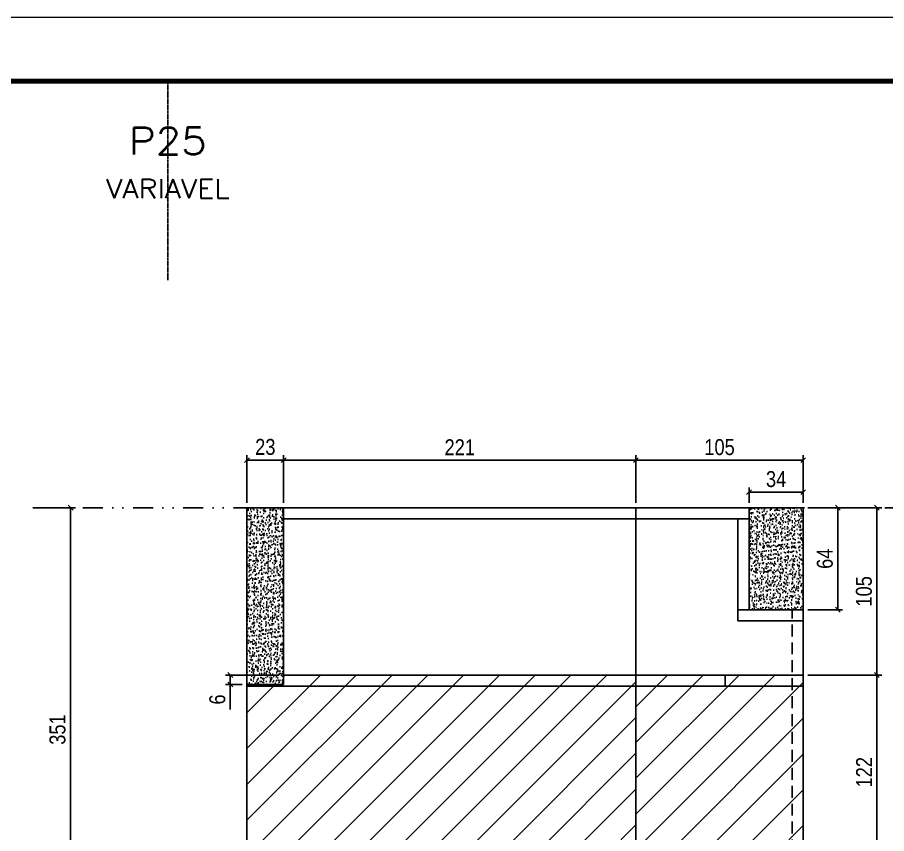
# Model space of a CAD drawing. Extents: x 28748 to 35002, y 14885 to 43501.
# Drawn here: x 29173 to 29719, y 40691 to 41204 of the extents above; entities that cross this region are included whole.
import ezdxf
from ezdxf.enums import TextEntityAlignment as Align

# ---------------------------------------------------------------- set-up
doc = ezdxf.new("R2010")
doc.units = 0
for name, pattern in [('DASHED', [0.75, 0.5, -0.25]), ('DIVIDE2', [0.625, 0.25, -0.125, 0, -0.125, 0, -0.125]), ('HIDDEN', [0.375, 0.25, -0.125])]:
    doc.linetypes.add(name, pattern=pattern)
for name, color, linetype in [('COTA', 241, 'Continuous'), ('Nível', 160, 'Continuous'), ('Painéis', 200, 'Continuous'), ('SARR_2.2x7', 40, 'Continuous'), ('Sarrafo de Pressão', 42, 'HIDDEN'), ('Texto de Titulo', 7, 'Continuous'), ('Texto Qtd Sarr', 242, 'Continuous')]:
    doc.layers.add(name, color=color, linetype=linetype)
for name, color, linetype, lineweight in [('Folhas', 255, 'Continuous', 9), ('Hachura', 251, 'Continuous', 9), ('SARRAFO DE PRESSAO', 251, 'DASHED', 9), ('Texto Seção', 7, 'Continuous', 15)]:
    doc.layers.add(name, color=color, linetype=linetype, lineweight=lineweight)
doc.styles.add('COTA TECNICA', font='techl___.ttf', dxfattribs={"height": 10})
doc.styles.add('COTA TECNICA-50', font='techl___.ttf', dxfattribs={"height": 10})
doc.styles.add('ROMANS', font='romans.shx')
doc.dimstyles.new('COTA PAINEL-50', dxfattribs={"dimtxt": 10, "dimasz": 3, "dimexe": 3, "dimexo": 3, "dimgap": 3, "dimtad": 1, "dimdec": 1, "dimzin": 12, "dimdsep": 46, "dimtxsty": 'COTA TECNICA-50', "dimblk1": 'OBLIQUE', "dimblk2": 'OBLIQUE', "dimsah": 1, "dimcen": 0.9, "dimclrd": 4, "dimclre": 4, "dimclrt": 240, "dimadec": 1, "dimazin": 3, "dimtfac": 1, "dimtdec": 1, "dimtmove": 0, "dimatfit": 3, "dimfxl": 1, "dimtolj": 1, "dimtzin": 12, "dimarcsym": 0})
doc.dimstyles.new('PAINEL', dxfattribs={"dimtxt": 10, "dimasz": 3, "dimexe": 3, "dimexo": 3, "dimgap": 3, "dimtad": 1, "dimdec": 1, "dimzin": 12, "dimdsep": 46, "dimtxsty": 'COTA TECNICA', "dimblk1": 'OBLIQUE', "dimblk2": 'OBLIQUE', "dimsah": 1, "dimcen": 0.9, "dimclrd": 4, "dimclre": 4, "dimclrt": 240, "dimadec": 1, "dimazin": 3, "dimtfac": 1, "dimtdec": 1, "dimtmove": 0, "dimatfit": 3, "dimfxl": 1, "dimtolj": 1, "dimtzin": 12, "dimarcsym": 0})

# ---------------------------------------------------------------- blocks, each defined once
blk = doc.blocks.new('9999999999')
at = {"layer": 'Folhas'}
blk.add_lwpolyline([(98138.98, 34190.21), (99623.98, 34190.21), (99623.98, 35240.21), (98138.98, 35240.21)], close=True, dxfattribs=at)
at = {"layer": 'Folhas', "color": 30, "const_width": 3}
blk.add_lwpolyline([(98213.98, 34230.21), (99583.98, 34230.21), (99583.98, 35200.21), (98213.98, 35200.21)], close=True, dxfattribs=at)
blk = doc.blocks.new('titulo1')
at = {"layer": 'Defpoints', "color": 252, "linetype": 'HIDDEN', "ltscale": 2}
blk.add_line((0, 0), (0, 125), dxfattribs=at)
at = {"layer": 'Defpoints', "style": 'ROMANS', "oblique": 15}
blk.add_attdef('FOLHA', text='', height=10, dxfattribs=at).set_placement((0, 15.58), align=Align.MIDDLE_CENTER)
at = {"layer": 'Texto Qtd Sarr', "color": 3, "style": 'ROMANS', "oblique": 15}
for tag, height, p in [('TITULO', 17, (0, 71.45)), ('SEÇÃO', 12, (0, 41.55))]:
    blk.add_attdef(tag, text='', height=height, dxfattribs=at).set_placement(p, align=Align.MIDDLE_CENTER)
blk = doc.blocks.new('_Oblique')
at = {"color": 0, "linetype": 'ByBlock', "lineweight": -2}
blk.add_line((-0.5, -0.5), (0.5, 0.5), dxfattribs=at)
blk = doc.blocks.new('*D1471')
at = {"layer": 'COTA', "color": 4, "linetype": 'ByBlock', "lineweight": -2, "transparency": 16777216}
for p, q in [((29186, 40895.88), (29209.72, 40895.88)), ((29206.72, 40895.88), (29206.72, 40544.88)), ((29186, 40544.88), (29209.72, 40544.88))]:
    blk.add_line(p, q, dxfattribs=at)
at = {"layer": 'Defpoints', "color": 0, "linetype": 'ByBlock', "transparency": 16777216}
for p in [(29183, 40895.88), (29183, 40544.88), (29206.72, 40544.88)]:
    blk.add_point(p, dxfattribs=at)
at = {"layer": 'COTA', "color": 4, "linetype": 'ByBlock', "lineweight": -2, "transparency": 16777216, "xscale": 3, "yscale": 3, "zscale": 3}
for p, rotation in [((29206.72, 40895.88), 90), ((29206.72, 40544.88), 270)]:
    blk.add_blockref('_Oblique', p, dxfattribs=dict(at, rotation=rotation))
at = {"layer": 'COTA', "color": 240, "linetype": 'ByBlock', "transparency": 16777216, "insert": (29198.5, 40756.66), "char_height": 10, "attachment_point": 5, "rotation": 90, "style": 'COTA TECNICA'}
blk.add_mtext('\\A1;351', dxfattribs=at)
blk = doc.blocks.new('*D1379')
at = {"layer": 'COTA', "color": 4, "linetype": 'ByBlock', "lineweight": -2, "transparency": 16777216}
for p, q in [((29669.35, 40790.88), (29715.59, 40790.88)), ((29712.59, 40668.88), (29712.59, 40790.88)), ((29669.35, 40668.88), (29715.59, 40668.88))]:
    blk.add_line(p, q, dxfattribs=at)
at = {"layer": 'Defpoints', "color": 0, "linetype": 'ByBlock', "transparency": 16777216}
for p in [(29666.35, 40790.88), (29712.59, 40790.88), (29666.35, 40668.88)]:
    blk.add_point(p, dxfattribs=at)
at = {"layer": 'COTA', "color": 4, "linetype": 'ByBlock', "lineweight": -2, "transparency": 16777216, "xscale": 3, "yscale": 3, "zscale": 3}
for p, rotation in [((29712.59, 40790.88), 90), ((29712.59, 40668.88), 270)]:
    blk.add_blockref('_Oblique', p, dxfattribs=dict(at, rotation=rotation))
at = {"layer": 'COTA', "color": 240, "linetype": 'ByBlock', "transparency": 16777216, "insert": (29704.54, 40729.88), "char_height": 10, "attachment_point": 5, "rotation": 90, "style": 'COTA TECNICA'}
blk.add_mtext('\\A1;122', dxfattribs=at)
blk = doc.blocks.new('*D2096')
at = {"layer": 'COTA', "color": 4, "linetype": 'ByBlock', "lineweight": -2, "transparency": 16777216}
for p, q in [((29669.35, 40895.88), (29715.59, 40895.88)), ((29712.59, 40895.88), (29712.59, 40790.88)), ((29669.35, 40790.88), (29715.59, 40790.88))]:
    blk.add_line(p, q, dxfattribs=at)
at = {"layer": 'Defpoints', "color": 0, "linetype": 'ByBlock', "transparency": 16777216}
for p in [(29666.35, 40895.88), (29666.35, 40790.88), (29712.59, 40790.88)]:
    blk.add_point(p, dxfattribs=at)
at = {"layer": 'COTA', "color": 4, "linetype": 'ByBlock', "lineweight": -2, "transparency": 16777216, "xscale": 3, "yscale": 3, "zscale": 3}
for p, rotation in [((29712.59, 40895.88), 90), ((29712.59, 40790.88), 270)]:
    blk.add_blockref('_Oblique', p, dxfattribs=dict(at, rotation=rotation))
at = {"layer": 'COTA', "color": 240, "linetype": 'ByBlock', "transparency": 16777216, "insert": (29704.48, 40843.38), "char_height": 10, "attachment_point": 5, "rotation": 90, "style": 'COTA TECNICA'}
blk.add_mtext('\\A1;105', dxfattribs=at)
blk = doc.blocks.new('*D2098')
at = {"layer": 'COTA', "color": 4, "linetype": 'ByBlock', "lineweight": -2, "transparency": 16777216}
for p, q in [((29317.35, 40898.88), (29317.35, 40928.76)), ((29340.35, 40898.88), (29340.35, 40928.76)), ((29317.35, 40925.76), (29340.35, 40925.76))]:
    blk.add_line(p, q, dxfattribs=at)
at = {"layer": 'Defpoints', "color": 0, "linetype": 'ByBlock', "transparency": 16777216}
for p in [(29340.35, 40925.76), (29317.35, 40895.88), (29340.35, 40895.88)]:
    blk.add_point(p, dxfattribs=at)
at = {"layer": 'COTA', "color": 4, "linetype": 'ByBlock', "lineweight": -2, "transparency": 16777216, "xscale": 3, "yscale": 3, "zscale": 3, "rotation": 180}
blk.add_blockref('_Oblique', (29317.35, 40925.76), dxfattribs=at)
at = {"layer": 'COTA', "color": 4, "linetype": 'ByBlock', "lineweight": -2, "transparency": 16777216, "xscale": 3, "yscale": 3, "zscale": 3}
blk.add_blockref('_Oblique', (29340.35, 40925.76), dxfattribs=at)
at = {"layer": 'COTA', "color": 240, "linetype": 'ByBlock', "transparency": 16777216, "insert": (29328.85, 40933.98), "char_height": 10, "attachment_point": 5, "style": 'COTA TECNICA'}
blk.add_mtext('\\A1;23', dxfattribs=at)
blk = doc.blocks.new('*D2113')
at = {"layer": 'COTA', "color": 4, "lineweight": -2, "transparency": 16777216}
for p, q in [((29340.35, 40898.88), (29340.35, 40928.76)), ((29561.35, 40898.88), (29561.35, 40928.76)), ((29340.35, 40925.76), (29561.35, 40925.76))]:
    blk.add_line(p, q, dxfattribs=at)
at = {"layer": 'Defpoints', "color": 0, "transparency": 16777216}
for p in [(29561.35, 40925.76), (29340.35, 40895.88), (29561.35, 40895.88)]:
    blk.add_point(p, dxfattribs=at)
at = {"layer": 'COTA', "color": 4, "lineweight": -2, "transparency": 16777216, "xscale": 3, "yscale": 3, "zscale": 3, "rotation": 180}
blk.add_blockref('_Oblique', (29340.35, 40925.76), dxfattribs=at)
at = {"layer": 'COTA', "color": 4, "lineweight": -2, "transparency": 16777216, "xscale": 3, "yscale": 3, "zscale": 3}
blk.add_blockref('_Oblique', (29561.35, 40925.76), dxfattribs=at)
at = {"layer": 'COTA', "color": 240, "transparency": 16777216, "insert": (29450.85, 40933.82), "char_height": 10, "attachment_point": 5, "style": 'COTA TECNICA-50'}
blk.add_mtext('\\A1;221', dxfattribs=at)
blk = doc.blocks.new('*D2114')
at = {"layer": 'COTA', "color": 4, "lineweight": -2, "transparency": 16777216}
for p, q in [((29561.35, 40898.88), (29561.35, 40928.76)), ((29666.35, 40898.88), (29666.35, 40928.76)), ((29561.35, 40925.76), (29666.35, 40925.76))]:
    blk.add_line(p, q, dxfattribs=at)
at = {"layer": 'Defpoints', "color": 0, "transparency": 16777216}
for p in [(29666.35, 40925.76), (29561.35, 40895.88), (29666.35, 40895.88)]:
    blk.add_point(p, dxfattribs=at)
at = {"layer": 'COTA', "color": 4, "lineweight": -2, "transparency": 16777216, "xscale": 3, "yscale": 3, "zscale": 3, "rotation": 180}
blk.add_blockref('_Oblique', (29561.35, 40925.76), dxfattribs=at)
at = {"layer": 'COTA', "color": 4, "lineweight": -2, "transparency": 16777216, "xscale": 3, "yscale": 3, "zscale": 3}
blk.add_blockref('_Oblique', (29666.35, 40925.76), dxfattribs=at)
at = {"layer": 'COTA', "color": 240, "transparency": 16777216, "insert": (29613.85, 40933.87), "char_height": 10, "attachment_point": 5, "style": 'COTA TECNICA-50'}
blk.add_mtext('\\A1;105', dxfattribs=at)
blk = doc.blocks.new('*D2305')
at = {"layer": 'COTA', "color": 4, "lineweight": -2, "transparency": 16777216}
for p, q in [((29337.35, 40790.88), (29303.9, 40790.88)), ((29306.9, 40790.88), (29306.9, 40784.88)), ((29314.35, 40784.88), (29303.9, 40784.88)), ((29306.9, 40784.88), (29306.9, 40769.21))]:
    blk.add_line(p, q, dxfattribs=at)
at = {"layer": 'Defpoints', "color": 0, "transparency": 16777216}
for p in [(29340.35, 40790.88), (29306.9, 40784.88), (29317.35, 40784.88)]:
    blk.add_point(p, dxfattribs=at)
at = {"layer": 'COTA', "color": 4, "lineweight": -2, "transparency": 16777216, "xscale": 3, "yscale": 3, "zscale": 3}
for p, rotation in [((29306.9, 40790.88), 90), ((29306.9, 40784.88), 270)]:
    blk.add_blockref('_Oblique', p, dxfattribs=dict(at, rotation=rotation))
at = {"layer": 'COTA', "color": 240, "transparency": 16777216, "insert": (29298.8, 40775.54), "char_height": 10, "attachment_point": 5, "rotation": 90, "style": 'COTA TECNICA'}
blk.add_mtext('\\A1;6', dxfattribs=at)
blk = doc.blocks.new('*D2306')
at = {"layer": 'COTA', "color": 4, "lineweight": -2, "transparency": 16777216}
for p, q in [((29669.35, 40895.88), (29691.07, 40895.88)), ((29688.07, 40895.88), (29688.07, 40831.88)), ((29669.35, 40831.88), (29691.07, 40831.88))]:
    blk.add_line(p, q, dxfattribs=at)
at = {"layer": 'Defpoints', "color": 0, "transparency": 16777216}
for p in [(29666.35, 40895.88), (29666.35, 40831.88), (29688.07, 40831.88)]:
    blk.add_point(p, dxfattribs=at)
at = {"layer": 'COTA', "color": 4, "lineweight": -2, "transparency": 16777216, "xscale": 3, "yscale": 3, "zscale": 3}
for p, rotation in [((29688.07, 40895.88), 90), ((29688.07, 40831.88), 270)]:
    blk.add_blockref('_Oblique', p, dxfattribs=dict(at, rotation=rotation))
at = {"layer": 'COTA', "color": 240, "transparency": 16777216, "insert": (29679.97, 40863.88), "char_height": 10, "attachment_point": 5, "rotation": 90, "style": 'COTA TECNICA'}
blk.add_mtext('\\A1;64', dxfattribs=at)
blk = doc.blocks.new('*D2307')
at = {"layer": 'COTA', "color": 4, "lineweight": -2, "transparency": 16777216}
for p, q in [((29632.35, 40898.88), (29632.35, 40908.58)), ((29632.35, 40905.58), (29666.35, 40905.58)), ((29666.35, 40898.88), (29666.35, 40908.58))]:
    blk.add_line(p, q, dxfattribs=at)
at = {"layer": 'Defpoints', "color": 0, "transparency": 16777216}
for p in [(29666.35, 40905.58), (29632.35, 40895.88), (29666.35, 40895.88)]:
    blk.add_point(p, dxfattribs=at)
at = {"layer": 'COTA', "color": 4, "lineweight": -2, "transparency": 16777216, "xscale": 3, "yscale": 3, "zscale": 3, "rotation": 180}
blk.add_blockref('_Oblique', (29632.35, 40905.58), dxfattribs=at)
at = {"layer": 'COTA', "color": 4, "lineweight": -2, "transparency": 16777216, "xscale": 3, "yscale": 3, "zscale": 3}
blk.add_blockref('_Oblique', (29666.35, 40905.58), dxfattribs=at)
at = {"layer": 'COTA', "color": 240, "transparency": 16777216, "insert": (29649.35, 40913.8), "char_height": 10, "attachment_point": 5, "style": 'COTA TECNICA'}
blk.add_mtext('\\A1;34', dxfattribs=at)

msp = doc.modelspace()

# ---------------------------------------------------------------- hatches: boundary and pattern name
at = {"layer": 'COTA', "linetype": 'ByBlock'}
h = msp.add_hatch(dxfattribs=at)
h.set_pattern_fill('AR-CONC', color=256, scale=0.03)
h.paths.add_polyline_path([(29317.35, 40784.88), (29340.35, 40784.88), (29340.35, 40786.88), (29340.35, 40895.88), (29317.35, 40895.88)])
h = msp.add_hatch(dxfattribs=at)
h.set_pattern_fill('AR-CONC', color=256, scale=0.03)
h.set_pattern_definition([(50, (0, 27), (5.46554007, -0.47817257), [0.5715, -6.2865]), (355, (0, 27), (-1.05730264, 5.73170536), [0.4572, -5.0292175]), (100.451445, (0.4555, 26.96), (4.4082374, 5.25353256), [0.48570026, -5.34270734]), (46.1842, (0, 28.524), (8.1323712, -1.2612698), [0.85725, -9.42975]), (96.635558, (0.678, 28.419), (7.122124, 7.4227837), [0.7285507, -8.0140682]), (351.184151, (0, 28.524), (7.122124, 7.4227837), [0.685799, -7.543792]), (21, (0.762, 28.143), (4.54843174, -3.06795595), [0.5715, -6.2865]), (326, (0.762, 28.143), (1.85406085, 5.525639), [0.4572, -5.0292]), (71.451445, (1.141, 27.8873), (6.4024926, 2.45768307), [0.48570026, -5.3426981]), (37.5, (0, 27), (0.0926581, 2.536651166), [0, -4.96824, 0, -5.1054, 0, -5.04825]), (7.5, (0, 27), (2.00458988, 3.00541724), [0, -2.91084, 0, -4.85394, 0, -1.92405]), (327.5, (-1.6993, 27), (4.067717855, -0.17186232), [0, -1.905, 0, -5.9436, 0, -7.8867]), (317.5, (-2.4613, 27), (4.44387544, 0.76279473), [0, -2.4765, 0, -3.94716, 0, -5.6007])])
h.paths.add_polyline_path([(29666.35, 40895.88), (29632.35, 40895.88), (29632.35, 40831.88), (29666.35, 40831.88)])
at = {"layer": 'Hachura', "linetype": 'ByBlock'}
h = msp.add_hatch(dxfattribs=at)
h.set_pattern_fill('ANSI31', color=256, scale=5)
h.paths.add_polyline_path([(29561.35, 40790.88), (29340.35, 40790.88), (29340.35, 40786.88), (29340.35, 40784.88), (29317.35, 40784.88), (29317.35, 40668.88), (29561.35, 40668.88)])
h = msp.add_hatch(dxfattribs=at)
h.set_pattern_fill('ANSI31', color=256, scale=5)
h.set_pattern_definition([(45, (-100272.658, 8260.539), (-11.2253202, 11.2253202), [])])
h.paths.add_polyline_path([(29666.35, 40790.88), (29561.35, 40790.88), (29561.35, 40668.88), (29666.35, 40668.88)])

# ---------------------------------------------------------------- linework, layer by layer
at = {"layer": 'COTA', "linetype": 'ByBlock'}
for p, q in [((29317.35, 40784.88), (29317.35, 40895.88)), ((29317.35, 40895.88), (29340.35, 40895.88)), ((29666.35, 40831.88), (29666.35, 40895.88))]:
    msp.add_line(p, q, dxfattribs=at)
at = {"layer": 'COTA'}
msp.add_line((29666.35, 40895.88), (29632.35, 40895.88), dxfattribs=at)
at = {"layer": 'Nível', "color": 4, "linetype": 'DIVIDE2', "ltscale": 50}
msp.add_line((29183, 40895.88), (30193.34, 40895.88), dxfattribs=at)
at = {"layer": 'Painéis', "linetype": 'ByBlock'}
for p, q in [((29340.35, 40895.88), (29340.35, 40786.88)), ((29340.35, 40895.88), (29632.35, 40895.88)), ((29561.35, 40895.88), (29561.35, 40813.88)), ((29632.35, 40895.88), (29632.35, 40831.88)), ((29561.35, 40813.88), (29561.35, 40544.88)), ((29340.35, 40784.88), (29317.35, 40784.88)), ((29340.35, 40786.88), (29340.35, 40784.88))]:
    msp.add_line(p, q, dxfattribs=at)
at = {"layer": 'Painéis'}
for p, q in [((29632.35, 40831.88), (29666.35, 40831.88)), ((29666.35, 40668.88), (29666.35, 40831.88)), ((29340.35, 40790.88), (29666.35, 40790.88)), ((29317.35, 40784.88), (29317.35, 40668.88))]:
    msp.add_line(p, q, dxfattribs=at)
at = {"layer": 'SARR_2.2x7'}
for p, q in [((29340.35, 40888.88), (29632.35, 40888.88)), ((29625.35, 40888.88), (29625.35, 40831.88)), ((29632.35, 40831.88), (29625.35, 40831.88)), ((29625.35, 40831.88), (29625.35, 40824.88)), ((29625.35, 40824.88), (29666.35, 40824.88)), ((29617.35, 40783.88), (29617.35, 40790.88)), ((29617.35, 40783.88), (29317.35, 40783.88)), ((29666.35, 40783.88), (29617.35, 40783.88))]:
    msp.add_line(p, q, dxfattribs=at)
at = {"layer": 'Sarrafo de Pressão', "ltscale": 30}
msp.add_line((29659.35, 40668.88), (29659.35, 40831.88), dxfattribs=at)

# ---------------------------------------------------------------- block references
at = {"layer": 'SARRAFO DE PRESSAO', "color": 6, "linetype": 'ByBlock'}
msp.add_blockref('9999999999', (-69390.64, 5963.39), dxfattribs=at)
at = {"layer": 'Texto Seção'}
ref = msp.add_blockref('titulo1', (29267.68, 41038.59), dxfattribs=at)
ref.add_attrib('TITULO', 'P25', dxfattribs={"layer": 'Texto de Titulo', "color": 7, "height": 17, "style": 'ROMANS', "width": 1.1}).set_placement((29267.68, 41126.09), align=Align.MIDDLE_CENTER)
ref.add_attrib('SEÇÃO', 'VARIAVEL', dxfattribs={"layer": 'Texto de Titulo', "color": 7, "height": 12, "style": 'ROMANS', "width": 1.1}).set_placement((29267.68, 41096.09), align=Align.MIDDLE_CENTER)

# ---------------------------------------------------------------- dimensions: what is measured, and where the dimension line sits
at = {"layer": 'COTA', "linetype": 'ByBlock'}
dim = msp.add_linear_dim(base=(29340.35, 40925.76), p1=(29317.35, 40895.88), p2=(29340.35, 40895.88), dimstyle='PAINEL', dxfattribs=at)
dim.commit()
dim.dimension.update_dxf_attribs({"geometry": '*D2098', "text_midpoint": (29328.85, 40925.76), "dimtype": 160})
at = {"layer": 'COTA'}
for base, p1, p2, dimstyle, picture, middle in [((29561.35, 40925.76), (29340.35, 40895.88), (29561.35, 40895.88), 'COTA PAINEL-50', '*D2113', (29450.85, 40933.82)), ((29666.35, 40905.58), (29632.35, 40895.88), (29666.35, 40895.88), 'PAINEL', '*D2307', (29649.35, 40913.8))]:
    dim = msp.add_linear_dim(base=base, p1=p1, p2=p2, dimstyle=dimstyle, dxfattribs=at)
    dim.commit()
    dim.dimension.update_dxf_attribs({"geometry": picture, "text_midpoint": middle})
dim = msp.add_linear_dim(base=(29666.35, 40925.76), p1=(29561.35, 40895.88), p2=(29666.35, 40895.88), dimstyle='COTA PAINEL-50', override={"dimtmove": 1}, dxfattribs=at)
dim.commit()
dim.dimension.update_dxf_attribs({"geometry": '*D2114', "text_midpoint": (29613.85, 40933.87)})
at = {"layer": 'COTA', "linetype": 'ByBlock'}
dim = msp.add_linear_dim(base=(29206.72, 40544.88), p1=(29183, 40895.88), p2=(29183, 40544.88), angle=90, dimstyle='PAINEL', dxfattribs=at)
dim.commit()
dim.dimension.update_dxf_attribs({"geometry": '*D1471', "text_midpoint": (29206.72, 40756.66), "dimtype": 160})
dim = msp.add_linear_dim(base=(29712.59, 40790.88), p1=(29666.35, 40895.88), p2=(29666.35, 40790.88), angle=90, dimstyle='PAINEL', dxfattribs=at)
dim.commit()
dim.dimension.update_dxf_attribs({"geometry": '*D2096', "text_midpoint": (29704.48, 40843.38)})
at = {"layer": 'COTA'}
for base, p1, p2, picture, middle in [((29688.07, 40831.88), (29666.35, 40895.88), (29666.35, 40831.88), '*D2306', (29679.97, 40863.88)), ((29306.9, 40784.88), (29340.35, 40790.88), (29317.35, 40784.88), '*D2305', (29298.8, 40775.54))]:
    dim = msp.add_linear_dim(base=base, p1=p1, p2=p2, angle=90, dimstyle='PAINEL', dxfattribs=at)
    dim.commit()
    dim.dimension.update_dxf_attribs({"geometry": picture, "text_midpoint": middle})
at = {"layer": 'COTA', "linetype": 'ByBlock'}
dim = msp.add_linear_dim(base=(29712.59, 40790.88), p1=(29666.35, 40668.88), p2=(29666.35, 40790.88), angle=90, dimstyle='PAINEL', override={"dimtmove": 1}, dxfattribs=at)
dim.commit()
dim.dimension.update_dxf_attribs({"geometry": '*D1379', "text_midpoint": (29704.54, 40729.88)})

doc.saveas('drawing.dxf')
